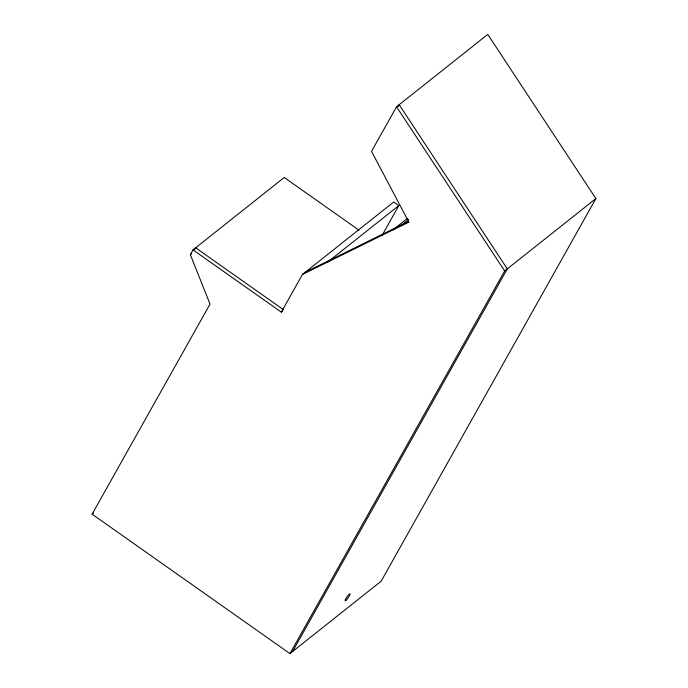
<?xml version="1.0" encoding="UTF-8"?>
<svg xmlns="http://www.w3.org/2000/svg" width="688" height="688" viewBox="0 0 688 688"><rect width="100%" height="100%" fill="white"/><g stroke="black" fill="none" stroke-linecap="round" stroke-linejoin="round"><path stroke-width="1.03" d="M193.027 249.89L281.323 312.128L302.488 274.417L408.861 222.104L371.537 151.369L396.546 106.803L487.766 34.4L595.885 198.565L381.161 581.197L289.94 653.6L92.115 514.168L210.021 304.07L190.352 254.663L193.027 249.89L284.247 177.487L358.93 230.127M194.764 249.391L195.659 247.8L283.525 309.729M398.137 106.571L399.178 104.714L507.297 268.879L292.572 651.51M382.287 235.038L398.799 205.6L393.708 202.014L302.488 274.417M289.94 653.6L504.665 270.969L595.885 198.565M190.352 254.663L191.668 253.623M327.763 261.99L398.799 205.6M281.323 312.128L282.639 311.088M393.123 229.749L407.339 218.457M401.199 225.363L408.706 219.403M92.115 514.168L93.43 513.119M305.119 272.328L408.62 221.424M396.546 106.803L504.665 270.969M346.313 599.97A4.223 0.731 -54.8 0 0 350.089 594.019A4.223 0.731 -54.8 0 0 346.348 597.777A4.223 0.731 -54.8 0 0 346.313 599.97"/></g></svg>
